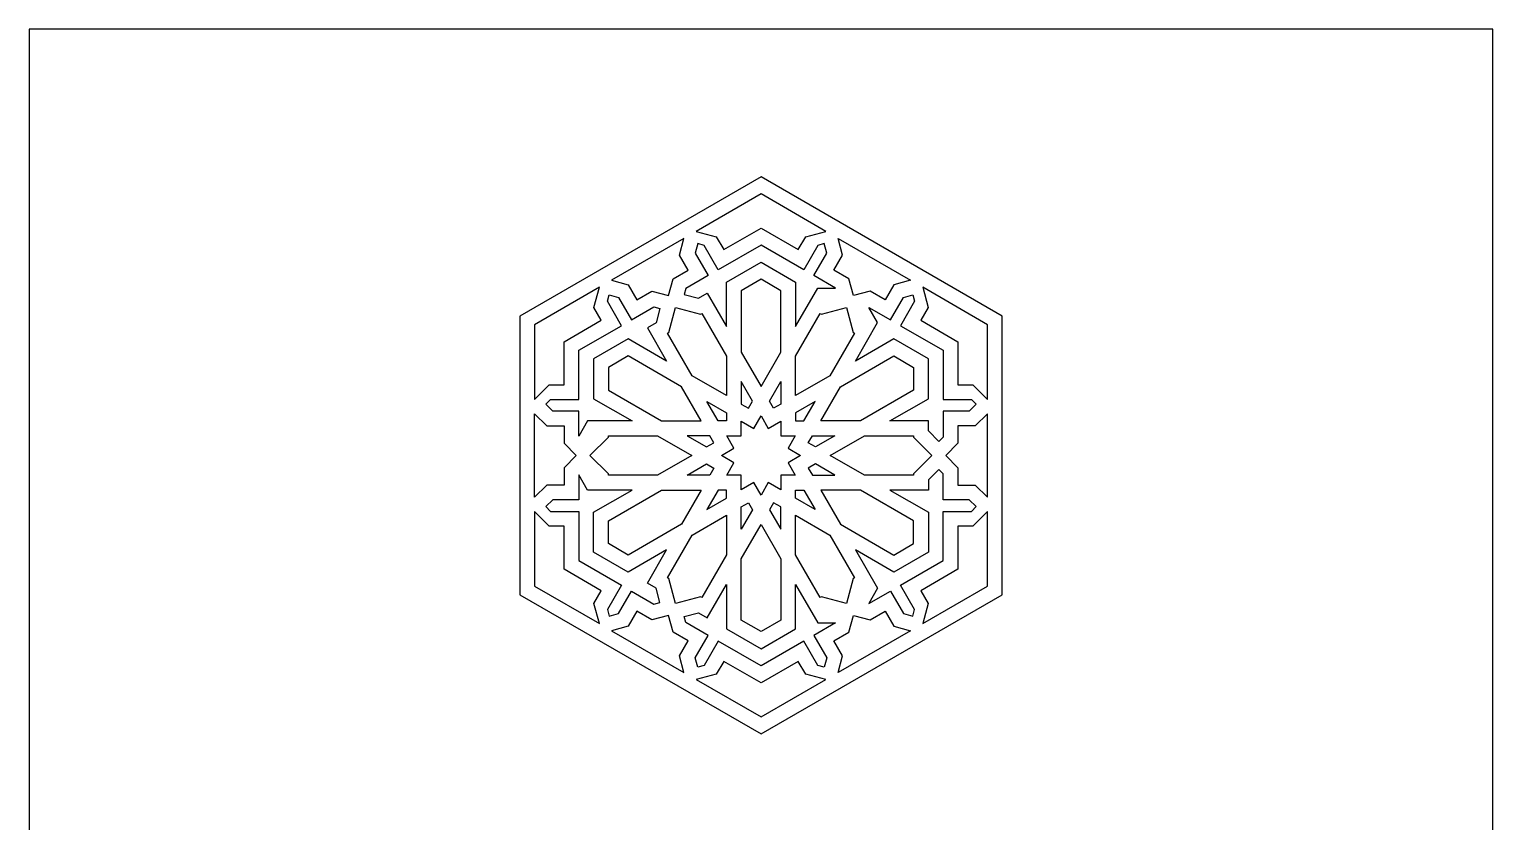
# Model space of a CAD drawing. Extents: x -2840 to -859, y 781 to 3225.
# Drawn here: x -2840 to -859, y 2152 to 3225 of the extents above; entities that cross this region are included whole.
import ezdxf

# ---------------------------------------------------------------- set-up
doc = ezdxf.new("R2010")
doc.units = 0
doc.layers.add('LAYER_05', color=1, linetype='CONTINUOUS')

msp = doc.modelspace()

# ---------------------------------------------------------------- linework, layer by layer
at = {"layer": 'LAYER_05'}
for points in [[(-2840.5, 780.7), (-858.9, 780.7), (-858.9, 3225.4), (-2840.5, 3225.4)], [(-1849.7, 2270.9), (-1523, 2459.5), (-1523, 2836.8), (-1849.7, 3025.4), (-2176.4, 2836.8), (-2176.4, 2459.5)], [(-1761.9, 2951.6), (-1849.7, 3002.3), (-1937.5, 2951.6), (-1910.2, 2944.3), (-1900.2, 2926.9), (-1849.7, 2956.1), (-1799.2, 2926.9), (-1789.2, 2944.3)], [(-2052, 2885.5), (-2029.4, 2879.4), (-2017.7, 2859.1), (-1997.4, 2870.8), (-1974.8, 2864.8), (-1968.7, 2887.4), (-1948.4, 2899.1), (-1960.1, 2919.4), (-1954.1, 2942)], [(-1778.3, 2891.8), (-1760.7, 2922.2), (-1764.2, 2935), (-1772.9, 2932.6), (-1791.9, 2899.6), (-1849.7, 2933), (-1907.5, 2899.6), (-1926.6, 2932.6), (-1935.3, 2935), (-1938.7, 2922.2), (-1921.1, 2891.8), (-1951.5, 2874.2), (-1953.7, 2866.2), (-1934.4, 2861), (-1922.5, 2867.9), (-1896.5, 2822.8), (-1896.5, 2882.9), (-1849.7, 2909.9), (-1802.9, 2882.9), (-1802.9, 2822.8), (-1772.9, 2874.8), (-1749, 2874.8)], [(-1647.4, 2885.5), (-1670, 2879.4), (-1681.7, 2859.1), (-1702, 2870.8), (-1724.6, 2864.8), (-1730.7, 2887.4), (-1751, 2899.1), (-1739.3, 2919.4), (-1745.3, 2942)], [(-2068.6, 2875.9), (-2156.4, 2825.2), (-2156.4, 2723.8), (-2136.4, 2743.8), (-2116.4, 2743.8), (-2116.4, 2802.1), (-2065.9, 2831.3), (-2075.9, 2848.6)], [(-1849.7, 2886.8), (-1876.5, 2871.3), (-1876.5, 2788.1), (-1849.7, 2741.7), (-1822.9, 2788.1), (-1822.9, 2871.3)], [(-1543, 2723.8), (-1543, 2825.2), (-1630.8, 2875.9), (-1623.5, 2848.6), (-1633.5, 2831.3), (-1583, 2802.1), (-1583, 2743.8), (-1563, 2743.8)], [(-2096.4, 2708.1), (-2131.6, 2708.1), (-2140.9, 2717.5), (-2134.5, 2723.8), (-2096.4, 2723.8), (-2096.4, 2790.6), (-2038.6, 2823.9), (-2057.7, 2856.9), (-2055.3, 2865.6), (-2042.6, 2862.2), (-2025, 2831.8), (-1994.6, 2849.4), (-1986.6, 2847.2), (-1991.8, 2827.9), (-2003.6, 2821.1), (-1977.5, 2776), (-2029.6, 2806), (-2076.4, 2779), (-2076.4, 2725), (-2024.3, 2694.9), (-2084.5, 2694.9), (-2096.4, 2674.2)], [(-1674.4, 2831.8), (-1656.8, 2862.2), (-1644.1, 2865.6), (-1641.8, 2856.9), (-1660.8, 2823.9), (-1603, 2790.6), (-1603, 2723.8), (-1564.9, 2723.8), (-1558.5, 2717.5), (-1567.9, 2708.1), (-1603, 2708.1), (-1603, 2673), (-1608.9, 2667.1), (-1623, 2681.3), (-1623, 2694.9), (-1675.1, 2694.9), (-1623, 2725), (-1623, 2779), (-1669.8, 2806), (-1721.9, 2776), (-1691.8, 2828), (-1703.8, 2848.7)], [(-1974.6, 2814.7), (-1965.5, 2848.7), (-1931.5, 2839.6), (-1929.9, 2840.5), (-1896.5, 2782.8), (-1896.5, 2729.2), (-1942.9, 2756), (-1976.3, 2813.7)], [(-1767.9, 2839.6), (-1733.9, 2848.7), (-1724.8, 2814.7), (-1723.2, 2813.7), (-1756.5, 2756), (-1802.9, 2729.2), (-1802.9, 2782.8), (-1769.6, 2840.5)], [(-2056.4, 2767.5), (-2056.4, 2736.5), (-1984.3, 2694.9), (-1930.8, 2694.9), (-1957.5, 2741.3), (-2029.6, 2782.9)], [(-1643, 2767.5), (-1643, 2736.5), (-1715.1, 2694.9), (-1768.7, 2694.9), (-1741.9, 2741.3), (-1669.8, 2782.9)], [(-1861.3, 2721.7), (-1876.5, 2748.1), (-1876.5, 2717.6), (-1866.8, 2712.1)], [(-1838.2, 2721.7), (-1822.9, 2748.1), (-1822.9, 2717.6), (-1832.6, 2712.1)], [(-1907.7, 2694.9), (-1922.9, 2721.3), (-1896.5, 2706.1), (-1896.5, 2694.9)], [(-1791.8, 2694.9), (-1776.5, 2721.3), (-1802.9, 2706.1), (-1802.9, 2694.9)], [(-2156.4, 2704.7), (-2139.8, 2688.1), (-2116.4, 2688.1), (-2116.4, 2664.7), (-2099.8, 2648.1), (-2116.4, 2631.6), (-2116.4, 2608.1), (-2139.8, 2608.1), (-2156.4, 2591.6)], [(-1849.7, 2594.5), (-1859.5, 2611.5), (-1876.5, 2601.7), (-1876.5, 2621.3), (-1896.1, 2621.3), (-1886.3, 2638.3), (-1903.3, 2648.1), (-1886.3, 2657.9), (-1896.1, 2674.9), (-1876.5, 2674.9), (-1876.5, 2694.5), (-1859.5, 2684.7), (-1849.7, 2701.7), (-1839.9, 2684.7), (-1822.9, 2694.5), (-1822.9, 2674.9), (-1803.3, 2674.9), (-1813.1, 2657.9), (-1796.1, 2648.1), (-1813.1, 2638.3), (-1803.3, 2621.3), (-1822.9, 2621.3), (-1822.9, 2601.7), (-1839.9, 2611.5)], [(-1543, 2704.7), (-1559.6, 2688.1), (-1583, 2688.1), (-1583, 2664.7), (-1599.6, 2648.1), (-1583, 2631.6), (-1583, 2608.1), (-1559.6, 2608.1), (-1543, 2591.6)], [(-2056.4, 2623.3), (-2081.3, 2648.1), (-2056.4, 2673), (-2056.4, 2674.9), (-1989.7, 2674.9), (-1943.3, 2648.1), (-1989.7, 2621.3), (-2056.4, 2621.3)], [(-1919.2, 2674.9), (-1949.7, 2674.9), (-1923.3, 2659.7), (-1913.6, 2665.3)], [(-1780.2, 2674.9), (-1749.7, 2674.9), (-1776.1, 2659.7), (-1785.8, 2665.3)], [(-1643, 2673), (-1618.2, 2648.1), (-1643, 2623.3), (-1643, 2621.3), (-1709.7, 2621.3), (-1756.1, 2648.1), (-1709.7, 2674.9), (-1643, 2674.9)], [(-1919.2, 2621.3), (-1949.7, 2621.3), (-1923.3, 2636.6), (-1913.6, 2631)], [(-1780.2, 2621.3), (-1749.7, 2621.3), (-1776.1, 2636.6), (-1785.8, 2631)], [(-2096.4, 2588.1), (-2131.6, 2588.1), (-2140.9, 2578.8), (-2134.5, 2572.4), (-2096.4, 2572.4), (-2096.4, 2505.7), (-2038.6, 2472.3), (-2057.7, 2439.3), (-2055.3, 2430.6), (-2042.6, 2434), (-2025, 2464.5), (-1994.6, 2446.9), (-1986.6, 2449.1), (-1991.8, 2468.4), (-2003.6, 2475.2), (-1977.5, 2520.3), (-2029.6, 2490.2), (-2076.4, 2517.2), (-2076.4, 2571.3), (-2024.3, 2601.3), (-2084.5, 2601.3), (-2096.4, 2622)], [(-1674.4, 2464.5), (-1656.8, 2434), (-1644.1, 2430.6), (-1641.8, 2439.3), (-1660.8, 2472.3), (-1603, 2505.7), (-1603, 2572.4), (-1564.9, 2572.4), (-1558.5, 2578.8), (-1567.9, 2588.1), (-1603, 2588.1), (-1603, 2623.3), (-1608.9, 2629.1), (-1623, 2615), (-1623, 2601.3), (-1675.1, 2601.3), (-1623, 2571.3), (-1623, 2517.2), (-1669.8, 2490.2), (-1721.9, 2520.3), (-1691.8, 2468.2), (-1703.8, 2447.5)], [(-2056.4, 2528.8), (-2056.4, 2559.7), (-1984.3, 2601.3), (-1930.8, 2601.3), (-1957.5, 2554.9), (-2029.6, 2513.3)], [(-1907.7, 2601.3), (-1922.9, 2574.9), (-1896.5, 2590.2), (-1896.5, 2601.3)], [(-1791.8, 2601.3), (-1776.5, 2574.9), (-1802.9, 2590.2), (-1802.9, 2601.3)], [(-1643, 2528.8), (-1643, 2559.7), (-1715.1, 2601.3), (-1768.7, 2601.3), (-1741.9, 2554.9), (-1669.8, 2513.3)], [(-1861.3, 2574.5), (-1876.5, 2548.1), (-1876.5, 2578.6), (-1866.8, 2584.2)], [(-1838.2, 2574.5), (-1822.9, 2548.1), (-1822.9, 2578.6), (-1832.6, 2584.2)], [(-2156.4, 2572.4), (-2156.4, 2471.1), (-2068.6, 2420.4), (-2075.9, 2447.7), (-2065.9, 2465), (-2116.4, 2494.2), (-2116.4, 2552.4), (-2136.4, 2552.4)], [(-1931.5, 2456.7), (-1965.5, 2447.6), (-1974.6, 2481.5), (-1976.3, 2482.5), (-1942.9, 2540.3), (-1896.5, 2567.1), (-1896.5, 2513.5), (-1929.9, 2455.7)], [(-1724.8, 2481.5), (-1733.9, 2447.6), (-1767.9, 2456.7), (-1769.6, 2455.7), (-1802.9, 2513.5), (-1802.9, 2567.1), (-1756.5, 2540.3), (-1723.2, 2482.5)], [(-1630.8, 2420.4), (-1543, 2471.1), (-1543, 2572.4), (-1563, 2552.4), (-1583, 2552.4), (-1583, 2494.2), (-1633.5, 2465), (-1623.5, 2447.7)], [(-1849.7, 2409.5), (-1876.5, 2424.9), (-1876.5, 2508.1), (-1849.7, 2554.5), (-1822.9, 2508.1), (-1822.9, 2424.9)], [(-1749, 2421.4), (-1778.3, 2404.5), (-1760.7, 2374), (-1764.2, 2361.3), (-1772.9, 2363.6), (-1791.9, 2396.6), (-1849.7, 2363.3), (-1907.5, 2396.6), (-1926.6, 2363.6), (-1935.3, 2361.3), (-1938.7, 2374), (-1921.1, 2404.5), (-1951.5, 2422.1), (-1953.7, 2430.1), (-1934.4, 2435.2), (-1922.5, 2428.4), (-1896.5, 2473.5), (-1896.5, 2413.4), (-1849.7, 2386.4), (-1802.9, 2413.4), (-1802.9, 2473.5), (-1772.9, 2421.4)], [(-1954.1, 2354.2), (-1960.1, 2376.9), (-1948.4, 2397.2), (-1968.7, 2408.9), (-1974.8, 2431.5), (-1997.4, 2425.4), (-2017.7, 2437.2), (-2029.4, 2416.9), (-2052, 2410.8)], [(-1745.3, 2354.2), (-1739.3, 2376.9), (-1751, 2397.2), (-1730.7, 2408.9), (-1724.6, 2431.5), (-1702, 2425.4), (-1681.7, 2437.2), (-1670, 2416.9), (-1647.4, 2410.8)], [(-1937.5, 2344.7), (-1849.7, 2294), (-1761.9, 2344.7), (-1789.2, 2352), (-1799.2, 2369.3), (-1849.7, 2340.2), (-1900.2, 2369.3), (-1910.2, 2352)]]:
    msp.add_lwpolyline(points, close=True, dxfattribs=at)

doc.saveas('drawing.dxf')
